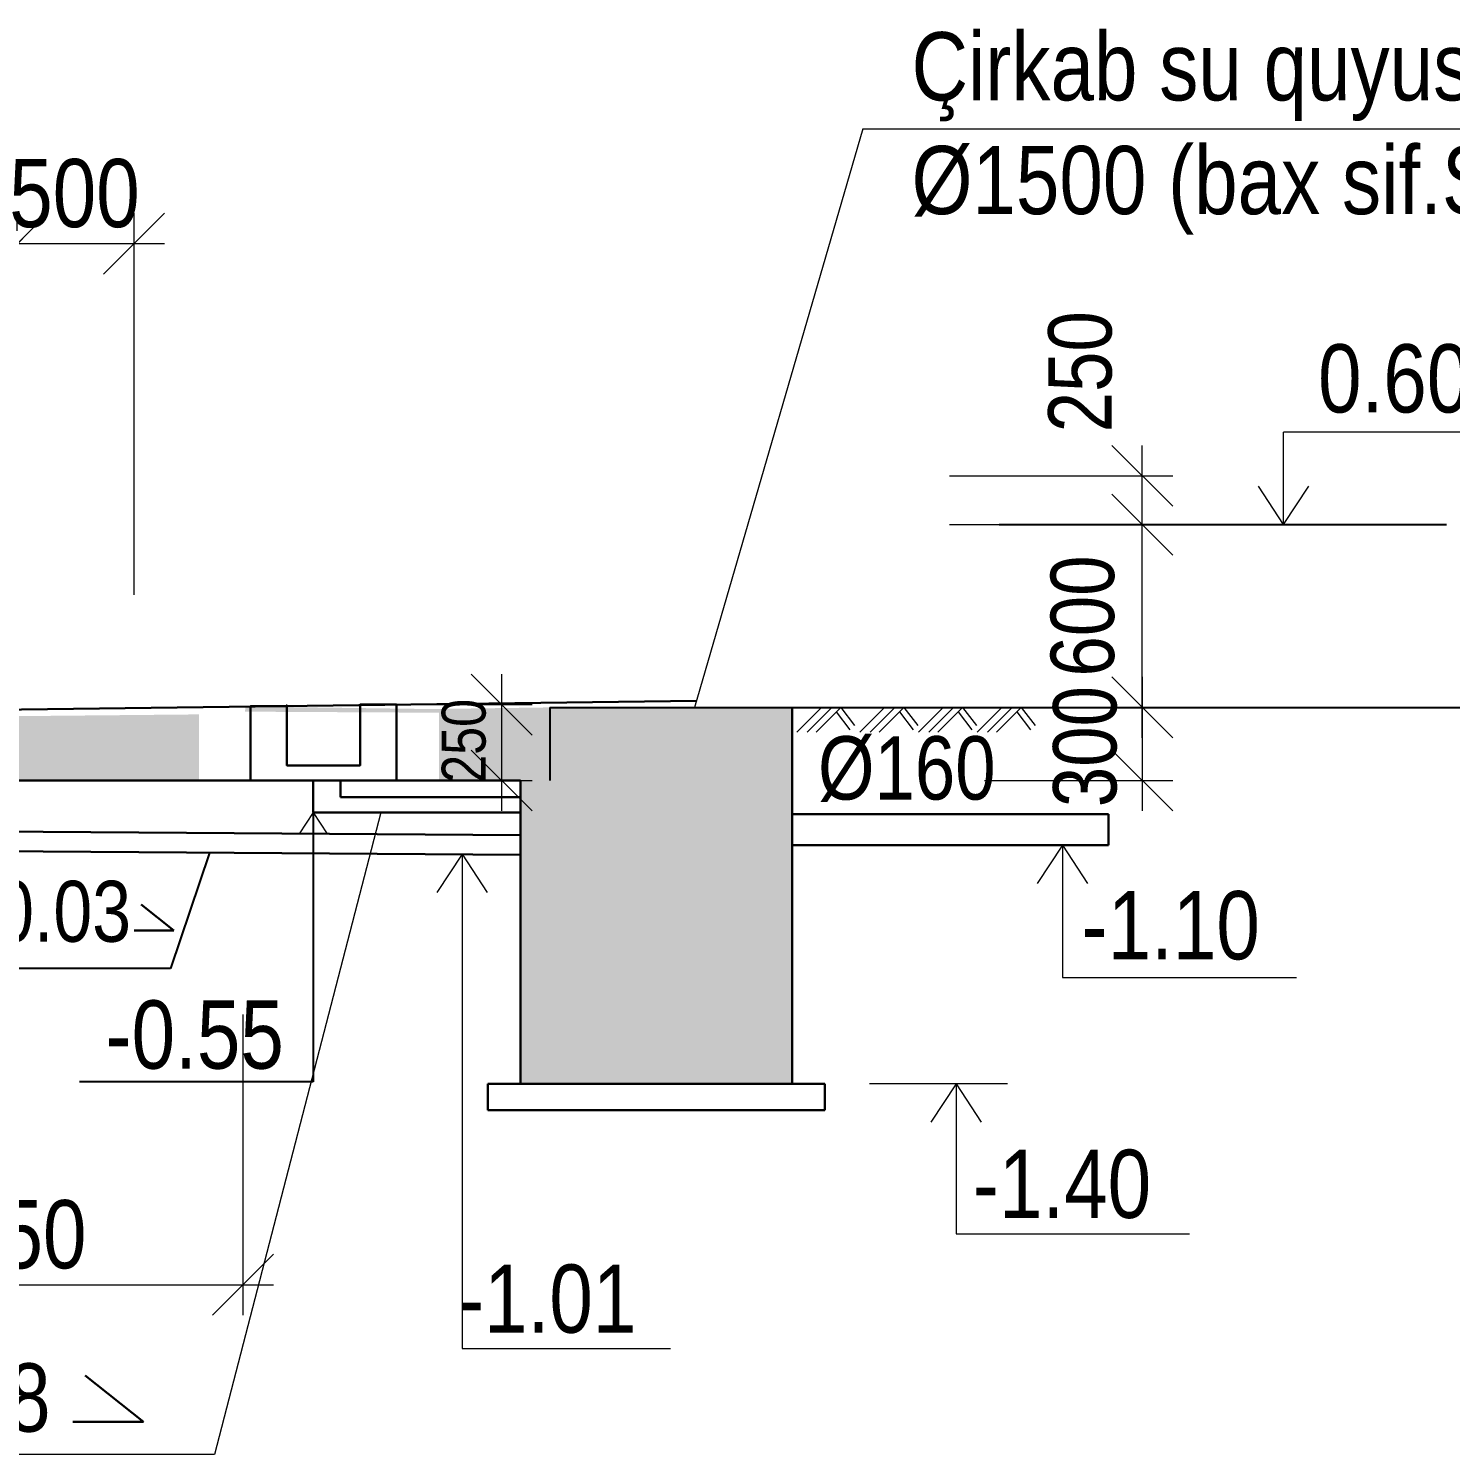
# Model space of a CAD drawing. Header units: millimetres. Extents: x -23631 to 2610815, y 484233 to 2921318.
# Drawn here: x 1757281 to 1763113, y 1456246 to 1462096 of the extents above; entities that cross this region are included whole.
import ezdxf

# ---------------------------------------------------------------- set-up
doc = ezdxf.new("R2010")
doc.units = ezdxf.units.MM
doc.layers.add('dim', color=7, linetype='Continuous', lineweight=9)
doc.layers.add('перегородка', color=130, linetype='Continuous', lineweight=20)
doc.styles.add('style1', font='arial.ttf')
doc.styles.add('style6', font='ARIALN.TTF', dxfattribs={"height": 300})
doc.dimstyles.new('DIM_100', dxfattribs={"dimscale": 100, "dimtxt": 2.5, "dimasz": 2.5, "dimexe": 1.25, "dimexo": 0.625, "dimtad": 1, "dimdec": 0, "dimtxsty": 'style1', "dimblk": 'OBLIQUE', "dimcen": 2.5, "dimdle": 1.25, "dimclrd": 251, "dimclre": 251, "dimaunit": 1, "dimadec": 3, "dimazin": 0, "dimtfac": 1, "dimtdec": 0, "dimtmove": 1, "dimatfit": 3, "dimfxl": 1.25, "dimlwd": 5, "dimlwe": 5, "dimarcsym": 0})

# ---------------------------------------------------------------- blocks, each defined once
blk = doc.blocks.new('_Oblique')
at = {"color": 0, "linetype": 'ByBlock', "lineweight": -2}
blk.add_line((-0.5, -0.5), (0.5, 0.5), dxfattribs=at)
blk = doc.blocks.new('*D134')
at = {"color": 251, "lineweight": 5, "transparency": 16777216}
for p, q in [((1756163.2, 1458050.4), (1756163.2, 1456816.8)), ((1758159.9, 1458050.4), (1758159.9, 1456816.8))]:
    blk.add_line(p, q, dxfattribs=at)
at = {"color": 251, "linetype": 'ByBlock', "lineweight": 5, "transparency": 16777216}
blk.add_line((1756038.2, 1456941.8), (1758284.9, 1456941.8), dxfattribs=at)
at = {"layer": 'Defpoints', "color": 0, "transparency": 16777216}
for p in [(1756163.2, 1458112.9), (1758159.9, 1458112.9), (1758159.9, 1456941.8)]:
    blk.add_point(p, dxfattribs=at)
at = {"color": 251, "lineweight": 5, "transparency": 16777216, "xscale": 250, "yscale": 250, "zscale": 250, "rotation": 180}
blk.add_blockref('_Oblique', (1756163.2, 1456941.8), dxfattribs=at)
at = {"color": 251, "lineweight": 5, "transparency": 16777216, "xscale": 250, "yscale": 250, "zscale": 250}
blk.add_blockref('_Oblique', (1758159.9, 1456941.8), dxfattribs=at)
at = {"color": 0, "transparency": 16777216, "insert": (1757161.5, 1457147.2), "char_height": 300, "attachment_point": 5, "style": 'style6'}
blk.add_mtext('{\\H0.93333x;2950}', dxfattribs=at)
blk = doc.blocks.new('*D135')
at = {"color": 251, "lineweight": 5, "transparency": 16777216}
for p, q in [((1752281.2, 1460512.5), (1752281.2, 1461338.6)), ((1757234.2, 1459762.5), (1757234.2, 1461338.6))]:
    blk.add_line(p, q, dxfattribs=at)
at = {"color": 251, "linetype": 'ByBlock', "lineweight": 5, "transparency": 16777216}
blk.add_line((1752156.2, 1461213.6), (1757359.2, 1461213.6), dxfattribs=at)
at = {"layer": 'Defpoints', "color": 0, "transparency": 16777216}
for p in [(1757234.2, 1461213.6), (1752281.2, 1460450), (1757234.2, 1459700)]:
    blk.add_point(p, dxfattribs=at)
at = {"color": 251, "lineweight": 5, "transparency": 16777216, "xscale": 250, "yscale": 250, "zscale": 250, "rotation": 180}
blk.add_blockref('_Oblique', (1752281.2, 1461213.6), dxfattribs=at)
at = {"color": 251, "lineweight": 5, "transparency": 16777216, "xscale": 250, "yscale": 250, "zscale": 250}
blk.add_blockref('_Oblique', (1757234.2, 1461213.6), dxfattribs=at)
at = {"color": 0, "transparency": 16777216, "insert": (1754757.7, 1461419.1), "char_height": 300, "attachment_point": 5, "style": 'style6'}
blk.add_mtext('{\\fArial Narrow|b0|i0|c238|p34;\\H0.93333x;4500}', dxfattribs=at)
blk = doc.blocks.new('*D92')
at = {"color": 251, "lineweight": 5, "transparency": 16777216}
for p, q in [((1757234.2, 1459762.5), (1757234.2, 1461338.6)), ((1757713.2, 1459772.5), (1757713.2, 1461338.6))]:
    blk.add_line(p, q, dxfattribs=at)
at = {"color": 251, "linetype": 'ByBlock', "lineweight": 5, "transparency": 16777216}
blk.add_line((1757109.2, 1461213.6), (1757838.2, 1461213.6), dxfattribs=at)
at = {"layer": 'Defpoints', "color": 0, "transparency": 16777216}
for p in [(1757713.2, 1461213.6), (1757713.2, 1459710), (1757234.2, 1459700)]:
    blk.add_point(p, dxfattribs=at)
at = {"color": 251, "lineweight": 5, "transparency": 16777216, "xscale": 250, "yscale": 250, "zscale": 250, "rotation": 180}
blk.add_blockref('_Oblique', (1757234.2, 1461213.6), dxfattribs=at)
at = {"color": 251, "lineweight": 5, "transparency": 16777216, "xscale": 250, "yscale": 250, "zscale": 250}
blk.add_blockref('_Oblique', (1757713.2, 1461213.6), dxfattribs=at)
at = {"color": 0, "transparency": 16777216, "insert": (1757469, 1461419.1), "char_height": 300, "attachment_point": 5, "style": 'style6'}
blk.add_mtext('{\\fArial Narrow|b0|i0|c238|p34;\\H0.93333x;500}', dxfattribs=at)
blk = doc.blocks.new('*D94')
at = {"color": 251, "linetype": 'ByBlock', "lineweight": 5, "transparency": 16777216}
blk.add_line((1761848.6, 1459435.8), (1761848.6, 1458885.8), dxfattribs=at)
at = {"color": 251, "lineweight": 5, "transparency": 16777216}
for p, q in [((1761202.2, 1459310.8), (1761973.6, 1459310.8)), ((1761202.2, 1459010.8), (1761973.6, 1459010.8))]:
    blk.add_line(p, q, dxfattribs=at)
at = {"layer": 'Defpoints', "color": 0, "transparency": 16777216}
for p in [(1761139.7, 1459310.8), (1761139.7, 1459010.8), (1761848.6, 1459010.8)]:
    blk.add_point(p, dxfattribs=at)
at = {"color": 251, "lineweight": 5, "transparency": 16777216, "xscale": 250, "yscale": 250, "zscale": 250}
for p, rotation in [((1761848.6, 1459310.8), 90), ((1761848.6, 1459010.8), 270)]:
    blk.add_blockref('_Oblique', p, dxfattribs=dict(at, rotation=rotation))
at = {"color": 0, "transparency": 16777216, "insert": (1761614.8, 1459150), "char_height": 300, "attachment_point": 5, "rotation": 90, "style": 'style6'}
blk.add_mtext('{\\fArial Narrow|b0|i0|c186|p34;\\H0.86667x;300}', dxfattribs=at)
blk = doc.blocks.new('*D95')
at = {"color": 251, "linetype": 'ByBlock', "lineweight": 5, "transparency": 16777216}
blk.add_line((1761848.6, 1459185.8), (1761848.6, 1460185.8), dxfattribs=at)
at = {"color": 251, "lineweight": 5, "transparency": 16777216}
for p, q in [((1761057.8, 1460060.8), (1761973.6, 1460060.8)), ((1761911.1, 1459310.8), (1761973.6, 1459310.8))]:
    blk.add_line(p, q, dxfattribs=at)
at = {"layer": 'Defpoints', "color": 0, "transparency": 16777216}
for p in [(1760995.3, 1460060.8), (1761848.6, 1460060.8), (1761848.6, 1459310.8)]:
    blk.add_point(p, dxfattribs=at)
at = {"color": 251, "lineweight": 5, "transparency": 16777216, "xscale": 250, "yscale": 250, "zscale": 250}
for p, rotation in [((1761848.6, 1460060.8), 90), ((1761848.6, 1459310.8), 270)]:
    blk.add_blockref('_Oblique', p, dxfattribs=dict(at, rotation=rotation))
at = {"color": 0, "transparency": 16777216, "insert": (1761604.8, 1459685.8), "char_height": 300, "attachment_point": 5, "rotation": 90, "style": 'style6'}
blk.add_mtext('{\\fArial Narrow|b0|i0|c238|p34;\\H0.86667x;6\\fArial Narrow|b0|i0|c204|p34;00}', dxfattribs=at)
blk = doc.blocks.new('*D96')
at = {"color": 251, "linetype": 'ByBlock', "lineweight": 5, "transparency": 16777216}
blk.add_line((1761848.6, 1459935.8), (1761848.6, 1460385.8), dxfattribs=at)
at = {"color": 251, "lineweight": 5, "transparency": 16777216}
for p, q in [((1761057.8, 1460260.8), (1761973.6, 1460260.8)), ((1761057.8, 1460060.8), (1761973.6, 1460060.8))]:
    blk.add_line(p, q, dxfattribs=at)
at = {"layer": 'Defpoints', "color": 0, "transparency": 16777216}
for p in [(1760995.3, 1460260.8), (1761848.6, 1460260.8), (1760995.3, 1460060.8)]:
    blk.add_point(p, dxfattribs=at)
at = {"color": 251, "lineweight": 5, "transparency": 16777216, "xscale": 250, "yscale": 250, "zscale": 250}
for p, rotation in [((1761848.6, 1460260.8), 90), ((1761848.6, 1460060.8), 270)]:
    blk.add_blockref('_Oblique', p, dxfattribs=dict(at, rotation=rotation))
at = {"color": 0, "transparency": 16777216, "insert": (1761594.8, 1460688.1), "char_height": 300, "attachment_point": 5, "rotation": 90, "style": 'style6'}
blk.add_mtext('{\\fArial Narrow|b0|i0|c186|p34;\\H0.86667x;2\\fArial Narrow|b0|i0|c238|p34;5\\fArial Narrow|b0|i0|c186|p34;0}', dxfattribs=at)
blk = doc.blocks.new('*D105')
at = {"color": 251, "linetype": 'ByBlock', "lineweight": 5, "transparency": 16777216}
blk.add_line((1759221, 1459447.5), (1759221, 1458885.8), dxfattribs=at)
at = {"color": 251, "lineweight": 5, "transparency": 16777216}
for p, q in [((1758853, 1459322.5), (1759346, 1459322.5)), ((1758853, 1459010.8), (1759346, 1459010.8))]:
    blk.add_line(p, q, dxfattribs=at)
at = {"layer": 'Defpoints', "color": 0, "transparency": 16777216}
for p in [(1758790.5, 1459322.5), (1758790.5, 1459010.8), (1759221, 1459010.8)]:
    blk.add_point(p, dxfattribs=at)
at = {"color": 251, "lineweight": 5, "transparency": 16777216, "xscale": 250, "yscale": 250, "zscale": 250}
for p, rotation in [((1759221, 1459322.5), 90), ((1759221, 1459010.8), 270)]:
    blk.add_blockref('_Oblique', p, dxfattribs=dict(at, rotation=rotation))
at = {"color": 0, "transparency": 16777216, "insert": (1759066.6, 1459173.5), "char_height": 300, "attachment_point": 5, "rotation": 90, "style": 'style6'}
blk.add_mtext('{\\H0.6x;250}', dxfattribs=at)

msp = doc.modelspace()

# ---------------------------------------------------------------- hatches: boundary and pattern name
at = {"layer": 'перегородка', "ltscale": 10000}
h = msp.add_hatch(dxfattribs=at)
h.set_pattern_fill('AR-SAND', scale=3, style=0)
h.set_pattern_definition([(37.5, (554679.64, 771.5), (-4.800094, 146.823971), [0, -115.824, 0, -129.54, 0, -123.825]), (7.5, (554679.64, 771.5), (134.856985, 215.04753), [0, -62.484, 0, -104.394, 0, -40.005]), (327.5, (554585.91, 771.5), (237.297711, 0.431155), [0, -38.1, 0, -137.16, 0, -179.07]), (317.5, (554585.91, 771.5), (229.066936, 66.878797), [0, -19.05, 0, -89.916, 0, -102.87])])
h.paths.add_polyline_path([(1759418.7, 1459310.8), (1758168.7, 1459293.3), (1758170, 1459314.5), (1758930.2, 1459304), (1759418.7, 1459310.8), (1760413, 1459310.8), (1760413, 1457766.2), (1759297.8, 1457766.2), (1759297.8, 1459010.8), (1759418.7, 1459010.8)])
h.paths.add_polyline_path([(1749768.7, 1459010.8), (1749768.7, 1459175.5), (1748716.6, 1459160.8), (1748716.6, 1459010.8), (1748416.6, 1459010.8), (1748408, 1459161.1), (1747168.7, 1459192.9), (1747168.7, 1459010.8), (1748268.7, 1459010.8), (1748266.6, 1459010.8), (1748866.6, 1459010.8), (1748866.6, 1459010.8)])
h.paths.add_polyline_path([(1751368.7, 1459010.8), (1751368.7, 1459198), (1750568.7, 1459186.7), (1750568.7, 1459010.8)])
h.paths.add_polyline_path([(1753018.7, 1459010.8), (1753018.7, 1459221.1), (1752168.7, 1459209.2), (1752168.7, 1459010.8)])
h.paths.add_polyline_path([(1755218.7, 1459010.8), (1755218.7, 1459251.9), (1753818.7, 1459232.3), (1753818.7, 1459010.8)])
h.paths.add_polyline_path([(1757979.3, 1459010.8), (1757979.3, 1459282.1), (1756018.7, 1459263.1), (1756018.7, 1459010.8)])
h.paths.add_polyline_path([(1758963.9, 1459289), (1758963.9, 1459010.8), (1759418.7, 1459010.8), (1759418.7, 1459310.8), (1758168.7, 1459293.3)])

# ---------------------------------------------------------------- linework, layer by layer
at = {"color": 7, "lineweight": 13, "ltscale": 10000}
for p, q in [((1760702.8, 1461684.6), (1760012.5, 1459310.8)), ((1761295.8, 1457766.2), (1760730.3, 1457766.2))]:
    msp.add_line(p, q, dxfattribs=at)
at = {"color": 7, "lineweight": 30, "ltscale": 10000}
for p, q in [((1760413, 1459310.8), (1760413, 1457766.2)), ((1758447.9, 1459010.8), (1758447.9, 1458879.1)), ((1758559.8, 1459010.8), (1758559.8, 1458942.1)), ((1759297.8, 1459010.8), (1759297.8, 1457766.2)), ((1758559.8, 1458942.1), (1759297.8, 1458942.1)), ((1746986.3, 1458875.5), (1759297.8, 1458786.1)), ((1758447.9, 1458879.1), (1759297.8, 1458879.1)), ((1760413, 1458873), (1761710.7, 1458873)), ((1761710.7, 1458873), (1761710.7, 1458745.6)), ((1746986.3, 1458788.4), (1759297.8, 1458706.2)), ((1760413, 1458745.6), (1761710.7, 1458745.6)), ((1757741.9, 1458502.2), (1757876.3, 1458395.8)), ((1757876.3, 1458395.8), (1757713.9, 1458395.8)), ((1759164, 1457766.2), (1759297.8, 1457766.2)), ((1759164, 1457766.2), (1759164, 1457657.9)), ((1760413, 1457766.2), (1759297.8, 1457766.2)), ((1760546.8, 1457766.2), (1760413, 1457766.2)), ((1760546.8, 1457766.2), (1760546.8, 1457657.9)), ((1759164, 1457657.9), (1760546.8, 1457657.9)), ((1757512.7, 1456570), (1757752.7, 1456380)), ((1757752.7, 1456380), (1757462.7, 1456380))]:
    msp.add_line(p, q, dxfattribs=at)
at = {"color": 7, "lineweight": 15, "ltscale": 10000}
for p, q in [((1758725.8, 1458879.1), (1758043.2, 1456245.5)), ((1758043.2, 1456245.5), (1755480, 1456245.5))]:
    msp.add_line(p, q, dxfattribs=at)
at = {"color": 7, "ltscale": 10000}
for p, q in [((1758447.9, 1458879.1), (1758447.9, 1457773.9)), ((1758022.8, 1458714.7), (1757862.7, 1458240)), ((1757862.7, 1458240), (1756190, 1458240)), ((1758447.9, 1457773.9), (1757490, 1457773.9))]:
    msp.add_line(p, q, dxfattribs=at)
at = {"layer": 'dim', "color": 0, "lineweight": 15, "ltscale": 0.5}
for p, q in [((1762428.5, 1460060.8), (1762428.5, 1460440.3)), ((1763481.9, 1460440.3), (1762428.5, 1460440.3)), ((1762428.5, 1460060.8), (1762325.2, 1460218.1)), ((1762428.5, 1460060.8), (1762531.9, 1460218.1)), ((1758447.9, 1458879.1), (1758391.2, 1458792.7)), ((1758447.9, 1458879.1), (1758505.2, 1458791.9)), ((1761520.9, 1458745.6), (1761417.5, 1458588.3)), ((1761520.9, 1458745.6), (1761520.9, 1458201.9)), ((1761520.9, 1458745.6), (1761624.3, 1458588.3)), ((1759058.6, 1458708.4), (1758955.2, 1458551.1)), ((1759058.6, 1458708.4), (1759058.6, 1456679.8)), ((1759058.6, 1458708.4), (1759162, 1458551.1)), ((1761520.9, 1458201.9), (1762481.8, 1458201.9)), ((1761085, 1457766.2), (1760981.7, 1457608.9)), ((1761085, 1457766.2), (1761085, 1457150.8)), ((1761085, 1457766.2), (1761188.4, 1457608.9)), ((1761085, 1457150.8), (1762042, 1457150.8)), ((1759058.6, 1456679.8), (1759913.3, 1456679.8))]:
    msp.add_line(p, q, dxfattribs=at)
at = {"layer": 'перегородка', "lineweight": 13, "ltscale": 10000}
msp.add_line((1760702.8, 1461684.6), (1763620, 1461684.6), dxfattribs=at)
at = {"layer": 'перегородка', "color": 7, "lineweight": 25, "ltscale": 10000}
for p, q in [((1761262.4, 1460060.8), (1763096.4, 1460060.8)), ((1759418.7, 1459310.8), (1763790.6, 1459310.8)), ((1760277.6, 1459310.8), (1761975.3, 1459310.8))]:
    msp.add_line(p, q, dxfattribs=at)
at = {"layer": 'перегородка', "color": 7, "lineweight": 30, "ltscale": 30}
for p, q in [((1755863.1, 1459284.9), (1760020.5, 1459338.3)), ((1758790.5, 1459022.5), (1758790.5, 1459322.5)), ((1755863.2, 1459010.8), (1759297.8, 1459010.8))]:
    msp.add_line(p, q, dxfattribs=at)
at = {"layer": 'перегородка', "color": 7, "ltscale": 10000}
for p, q in [((1758340.5, 1459072.5), (1758340.5, 1459322.5)), ((1758640.5, 1459322.5), (1758640.5, 1459072.5)), ((1758790.5, 1459010.8), (1758790.5, 1459322.5)), ((1760532.8, 1459310.8), (1760431.5, 1459209.5)), ((1760575.1, 1459310.8), (1760473.8, 1459209.5)), ((1760612.2, 1459310.8), (1760510.9, 1459209.5)), ((1760612.2, 1459310.8), (1760668.6, 1459237)), ((1760791.7, 1459310.8), (1760690.4, 1459209.5)), ((1760834, 1459310.8), (1760732.7, 1459209.5)), ((1760871.1, 1459310.8), (1760769.8, 1459209.5)), ((1760871.1, 1459310.8), (1760927.5, 1459237)), ((1761032.5, 1459310.8), (1760931.2, 1459209.5)), ((1761074.7, 1459310.8), (1760973.4, 1459209.5)), ((1761111.9, 1459310.8), (1761010.5, 1459209.5)), ((1761111.9, 1459310.8), (1761168.2, 1459237)), ((1761273.2, 1459310.8), (1761171.9, 1459209.5)), ((1761315.5, 1459310.8), (1761214.2, 1459209.5)), ((1761352.6, 1459310.8), (1761251.3, 1459209.5)), ((1761352.6, 1459310.8), (1761409, 1459237)), ((1760593.5, 1459292.1), (1760649.9, 1459218.2)), ((1760852.4, 1459292.1), (1760908.8, 1459218.2)), ((1761093.1, 1459292.1), (1761149.5, 1459218.2)), ((1761333.9, 1459292.1), (1761390.3, 1459218.2)), ((1758640.5, 1459072.5), (1758340.5, 1459072.5))]:
    msp.add_line(p, q, dxfattribs=at)
at = {"layer": 'перегородка', "color": 7, "lineweight": 25, "ltscale": 30}
msp.add_line((1759418.7, 1459310.8), (1759418.7, 1459010.8), dxfattribs=at)
at = {"layer": 'перегородка', "color": 7, "lineweight": 30, "ltscale": 10000}
msp.add_lwpolyline([(1758340.6, 1459315.8), (1758190.6, 1459315.8), (1758190.5, 1459010.8), (1758790.5, 1459010.8), (1758790.5, 1459322.5), (1758640.5, 1459322.5), (1758640.5, 1459072.5), (1758340.5, 1459072.5)], close=True, dxfattribs=at)

# ---------------------------------------------------------------- texts
at = {"layer": 'перегородка', "color": 7, "ltscale": 10000, "style": 'style6'}
for s, insert, char_height, attachment_point in [('{\\fArial Narrow|b0|i0|c238|p34;Çirkab su quyusu\\P%%C1500} (bax sif.SK)', (1760902.6, 1462081.4), 280, 1), ('0.600', (1762569.9, 1460800.8), 280, 1), ('%%C160', (1761247.2, 1459192.6), 260, 3), ('%%C200; 0.03', (1757701, 1458599.2), 250, 3), ('-1.10', (1762331, 1458557.1), 280, 3), ('-0.55', (1758327.8, 1458108.5), 280, 3), ('-1.40', (1761885.2, 1457496), 280, 3), ('-1.01', (1759773.6, 1457025), 280, 3), ('%%C160; 0.008', (1757371, 1456619.2), 280, 3)]:
    msp.add_mtext(s, dxfattribs=dict(at, insert=insert, char_height=char_height, attachment_point=attachment_point))

# ---------------------------------------------------------------- dimensions: what is measured, and where the dimension line sits
for base, p1, p2, text, picture, middle in [((1757234.2, 1461213.6), (1752281.2, 1460450), (1757234.2, 1459700), '{\\fArial Narrow|b0|i0|c238|p34;\\H0.93333x;4500}', '*D135', (1754757.7, 1461419.1)), ((1758159.9, 1456941.8), (1756163.2, 1458112.9), (1758159.9, 1458112.9), '{\\H0.93333x;2950}', '*D134', (1757161.5, 1457147.2))]:
    dim = msp.add_linear_dim(base=base, p1=p1, p2=p2, text=text, dimstyle='DIM_100', override={"dimtxsty": 'style6'})
    dim.commit()
    dim.dimension.update_dxf_attribs({"geometry": picture, "text_midpoint": middle})
dim = msp.add_linear_dim(base=(1757713.2, 1461213.6), p1=(1757234.2, 1459700), p2=(1757713.2, 1459710), text='{\\fArial Narrow|b0|i0|c238|p34;\\H0.93333x;500}', dimstyle='DIM_100', override={"dimtxsty": 'style6'})
dim.commit()
dim.dimension.update_dxf_attribs({"geometry": '*D92', "text_midpoint": (1757469, 1461213.6), "dimtype": 160})
for base, p1, p2, text, picture, middle in [((1761848.6, 1460260.8), (1760995.3, 1460060.8), (1760995.3, 1460260.8), '{\\fArial Narrow|b0|i0|c186|p34;\\H0.86667x;2\\fArial Narrow|b0|i0|c238|p34;5\\fArial Narrow|b0|i0|c186|p34;0}', '*D96', (1761790, 1460688.1)), ((1761848.6, 1460060.8), (1761848.6, 1459310.8), (1760995.3, 1460060.8), '{\\fArial Narrow|b0|i0|c238|p34;\\H0.86667x;6\\fArial Narrow|b0|i0|c204|p34;00}', '*D95', (1761800, 1459685.8)), ((1759221, 1459010.8), (1758790.5, 1459322.5), (1758790.5, 1459010.8), '{\\H0.6x;250}', '*D105', (1759221, 1459173.5)), ((1761848.6, 1459010.8), (1761139.7, 1459310.8), (1761139.7, 1459010.8), '{\\fArial Narrow|b0|i0|c186|p34;\\H0.86667x;300}', '*D94', (1761810, 1459150))]:
    dim = msp.add_linear_dim(base=base, p1=p1, p2=p2, angle=90, text=text, dimstyle='DIM_100', override={"dimtxsty": 'style6'})
    dim.commit()
    dim.dimension.update_dxf_attribs({"geometry": picture, "text_midpoint": middle, "dimtype": 160})

doc.saveas('drawing.dxf')
